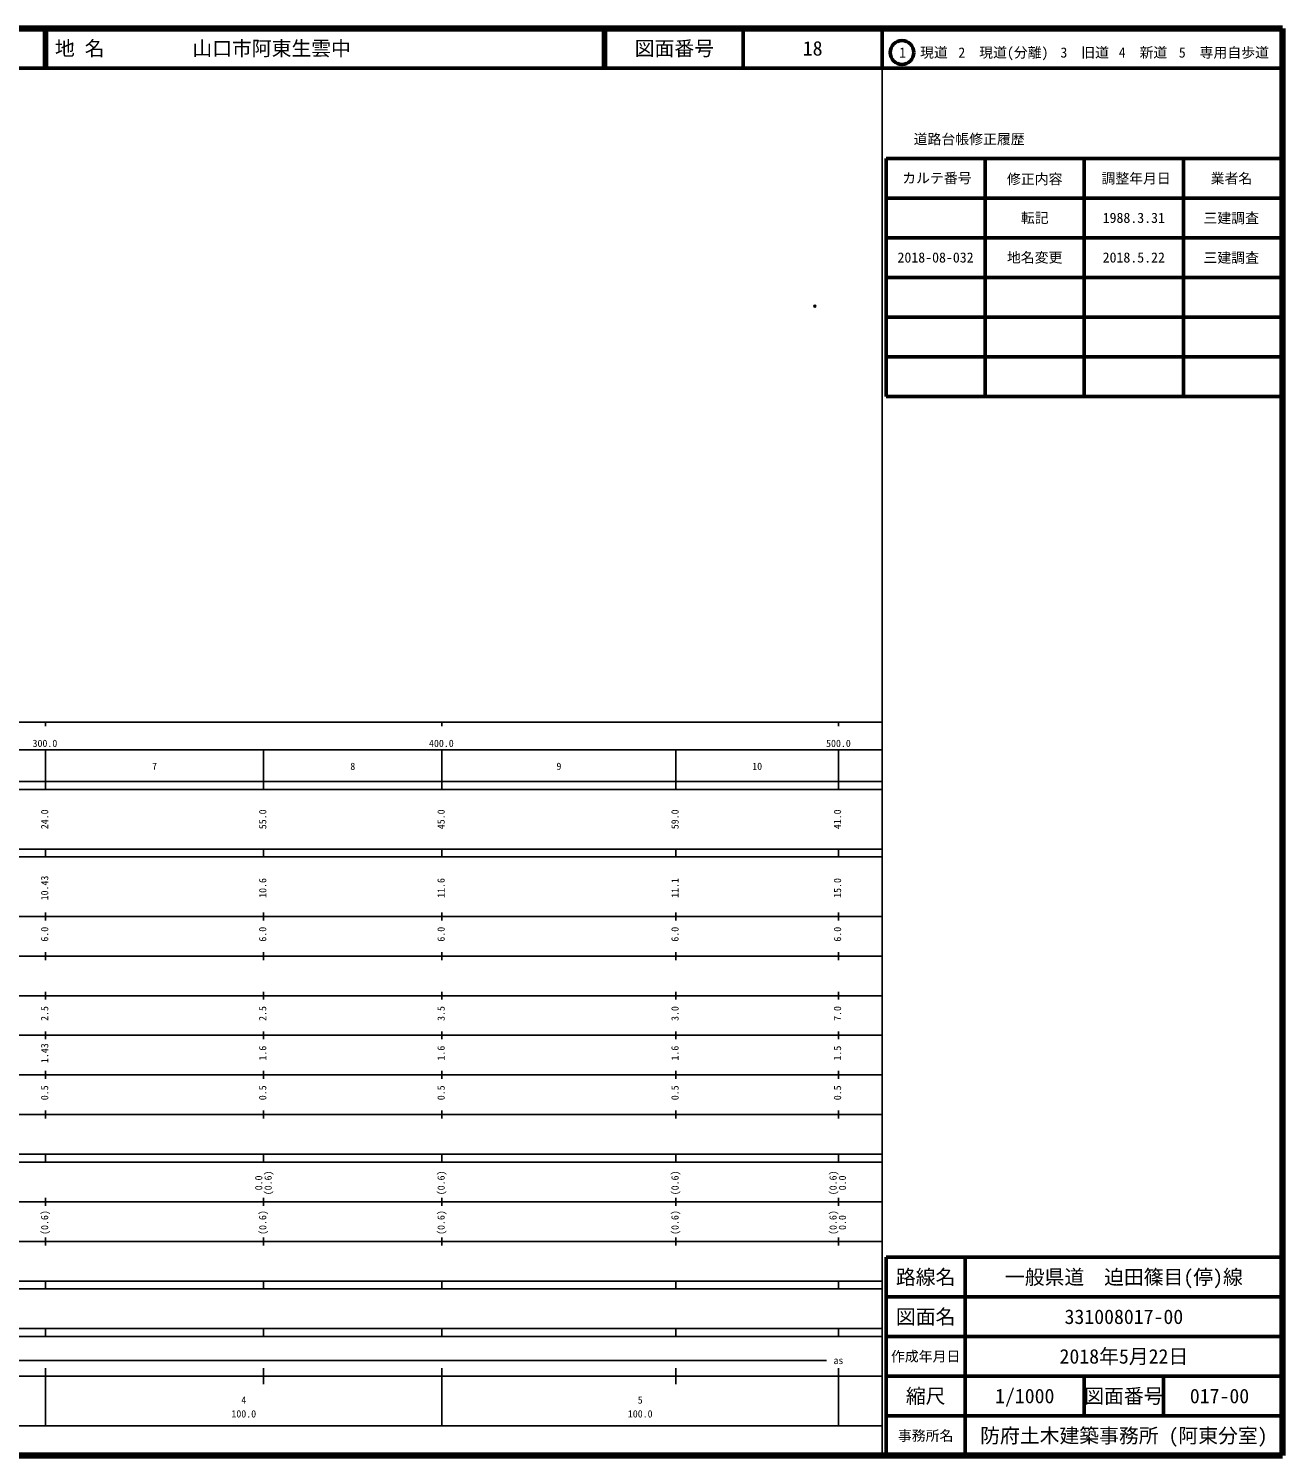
# Model space of a CAD drawing. Units: millimetres on the paper. Extents: x 40 to 680, y 20 to 380.
# Drawn here: x 363.7 to 680, y 20 to 380 of the extents above; entities that cross this region are included whole.
import ezdxf
from ezdxf.enums import TextEntityAlignment as Align

# ---------------------------------------------------------------- set-up
doc = ezdxf.new("R2010")
doc.units = ezdxf.units.MM
doc.header["$PDMODE"] = 32
doc.header["$PDSIZE"] = 0.5
doc.layers.add('M-OTRS', color=6, linetype='Continuous')
doc.layers.add('M-TTL-TXT', color=7, linetype='Continuous')
for name, color, linetype, lineweight in [('M-TTL', 2, 'Continuous', 140), ('M-TTL-BAND', 7, 'Continuous', 25), ('M-TTL-FRAM', 2, 'Continuous', 50), ('M-TTL-LINE', 7, 'Continuous', 50)]:
    doc.layers.add(name, color=color, linetype=linetype, lineweight=lineweight)
doc.styles.add('ＭＳ ゴシック', font='')
doc.styles.get('ＭＳ ゴシック').set_extended_font_data('MS Gothic')

msp = doc.modelspace()

# ---------------------------------------------------------------- linework, layer by layer
at = {"layer": 'M-OTRS'}
msp.add_point((562.044, 309.941), dxfattribs=at)
at = {"layer": 'M-TTL'}
for p, q in [((680, 380), (40, 380)), ((680, 20), (680, 380)), ((40, 20), (680, 20))]:
    msp.add_line(p, q, dxfattribs=at)
at = {"layer": 'M-TTL-BAND'}
for p, q in [((579, 20), (579, 370)), ((40, 205), (579, 205)), ((368, 205), (368, 204)), ((468, 205), (468, 204)), ((568, 205), (568, 204)), ((68, 198), (579, 198)), ((368, 188), (368, 198)), ((423, 188), (423, 198)), ((468, 188), (468, 198)), ((527, 188), (527, 198)), ((568, 188), (568, 198)), ((40, 190), (579, 190)), ((40, 188), (579, 188)), ((40, 173), (579, 173)), ((368, 171), (368, 173)), ((423, 171), (423, 173)), ((468, 171), (468, 173)), ((527, 171), (527, 173)), ((568, 171), (568, 173)), ((40, 171), (579, 171)), ((40, 156), (579, 156)), ((368, 155), (368, 157)), ((423, 155), (423, 157)), ((468, 155), (468, 157)), ((527, 155), (527, 157)), ((568, 155), (568, 157)), ((46, 146), (579, 146)), ((368, 145), (368, 147)), ((423, 145), (423, 147)), ((468, 145), (468, 147)), ((527, 145), (527, 147)), ((568, 145), (568, 147)), ((368, 135), (368, 137)), ((423, 135), (423, 137)), ((468, 135), (468, 137)), ((527, 135), (527, 137)), ((568, 135), (568, 137)), ((52, 136), (579, 136)), ((46, 126), (579, 126)), ((368, 125), (368, 127)), ((423, 125), (423, 127)), ((468, 125), (468, 127)), ((527, 125), (527, 127)), ((568, 125), (568, 127)), ((52, 116), (579, 116)), ((368, 115), (368, 117)), ((423, 115), (423, 117)), ((468, 115), (468, 117)), ((527, 115), (527, 117)), ((568, 115), (568, 117)), ((46, 106), (579, 106)), ((368, 105), (368, 107)), ((423, 105), (423, 107)), ((468, 105), (468, 107)), ((527, 105), (527, 107)), ((568, 105), (568, 107)), ((40, 96), (579, 96)), ((40, 94), (579, 94)), ((368, 94), (368, 96)), ((423, 94), (423, 96)), ((468, 94), (468, 96)), ((527, 94), (527, 96)), ((568, 94), (568, 96)), ((49, 84), (579, 84)), ((368, 83), (368, 85)), ((423, 83), (423, 85)), ((468, 83), (468, 85)), ((527, 83), (527, 85)), ((568, 83), (568, 85)), ((40, 74), (579, 74)), ((368, 73), (368, 75)), ((423, 73), (423, 75)), ((468, 73), (468, 75)), ((527, 73), (527, 75)), ((568, 73), (568, 75)), ((40, 64), (579, 64)), ((40, 62), (579, 62)), ((368, 62), (368, 64)), ((423, 62), (423, 64)), ((468, 62), (468, 64)), ((527, 62), (527, 64)), ((568, 62), (568, 64)), ((40, 52), (579, 52)), ((368, 50), (368, 52)), ((423, 50), (423, 52)), ((468, 50), (468, 52)), ((527, 50), (527, 52)), ((568, 50), (568, 52)), ((40, 50), (579, 50)), ((71, 44), (565, 44)), ((40, 40), (579, 40)), ((368, 27.5), (368, 42)), ((423, 38), (423, 42)), ((468, 27.5), (468, 42)), ((527, 38), (527, 42)), ((568, 27.5), (568, 42)), ((68, 27.5), (579, 27.5))]:
    msp.add_line(p, q, dxfattribs=at)
at = {"layer": 'M-TTL-FRAM'}
for p, q in [((580, 347.197), (580, 287.197)), ((580, 347.197), (680, 347.197)), ((580, 287.197), (680, 287.197)), ((680, 70), (580, 70)), ((580, 70), (580, 20))]:
    msp.add_line(p, q, dxfattribs=at)
at = {"layer": 'M-TTL-LINE'}
for p, q in [((367.75, 380), (367.75, 370)), ((368.25, 380), (368.25, 370)), ((508.747, 380), (508.747, 370)), ((509.247, 380), (509.247, 370)), ((543.997, 380), (543.997, 370)), ((579, 380), (579, 370)), ((40, 370), (680, 370)), ((605, 347.197), (605, 287.197)), ((630, 347.197), (630, 287.197)), ((655, 347.197), (655, 287.197)), ((580, 337.197), (680, 337.197)), ((580, 327.197), (680, 327.197)), ((580, 317.197), (680, 317.197)), ((580, 307.197), (680, 307.197)), ((580, 297.197), (680, 297.197)), ((600, 70), (600, 20)), ((680, 60), (580, 60)), ((680, 50), (580, 50)), ((680, 40), (580, 40)), ((630, 40), (630, 30)), ((650, 40), (650, 30)), ((680, 30), (580, 30))]:
    msp.add_line(p, q, dxfattribs=at)
msp.add_circle((584.031, 373.958), 3, dxfattribs=at)

# ---------------------------------------------------------------- texts
at = {"layer": 'M-TTL-BAND', "style": 'ＭＳ ゴシック'}
for s, p in [('300.0', (367.844, 198.195)), ('400.0', (467.844, 198.195)), ('500.0', (568, 198.195)), ('7', (395.5, 192.405)), ('8', (445.5, 192.405)), ('9', (497.5, 192.405)), ('10', (547.5, 192.405)), ('as', (568, 42.5)), ('4', (418, 32.523)), ('5', (518, 32.523)), ('100.0', (418, 29.033)), ('100.0', (518, 29.033))]:
    msp.add_text(s, height=1.833, dxfattribs=at).set_placement(p, align=Align.BOTTOM_CENTER)
for s, p in [('24.0', (369.227, 180.5)), ('55.0', (424.227, 180.5)), ('45.0', (469.227, 180.5)), ('59.0', (528.227, 180.5)), ('41.0', (569.227, 180.5)), ('10.43', (369.227, 163.174)), ('10.6', (424.227, 163.174)), ('11.6', (469.227, 163.174)), ('11.1', (528.227, 163.174)), ('15.0', (569.227, 163.174)), ('6.0', (369.227, 151.5)), ('6.0', (424.227, 151.5)), ('6.0', (469.227, 151.5)), ('6.0', (528.227, 151.5)), ('6.0', (569.227, 151.5)), ('2.5', (369.227, 131.5)), ('2.5', (424.227, 131.5)), ('3.5', (469.227, 131.5)), ('3.0', (528.227, 131.5)), ('7.0', (569.227, 131.5)), ('1.43', (369.227, 121.5)), ('1.6', (424.227, 121.5)), ('1.6', (469.227, 121.5)), ('1.6', (528.227, 121.5)), ('1.5', (569.227, 121.5)), ('0.5', (369.227, 111.5)), ('0.5', (424.227, 111.5)), ('0.5', (469.227, 111.5)), ('0.5', (528.227, 111.5)), ('0.5', (569.227, 111.5)), ('0.0', (423.227, 88.764)), ('(0.6)', (425.597, 88.764)), ('(0.6)', (469.227, 88.764)), ('(0.6)', (528.227, 88.764)), ('(0.6)', (568.094, 88.764)), ('0.0', (570.449, 88.764)), ('(0.6)', (369.227, 78.764)), ('(0.6)', (424.227, 78.764)), ('(0.6)', (469.227, 78.764)), ('(0.6)', (528.227, 78.764)), ('(0.6)', (568.094, 78.764)), ('0.0', (570.449, 78.764))]:
    msp.add_text(s, height=1.833, rotation=90, dxfattribs=at).set_placement(p, align=Align.BOTTOM_CENTER)
at = {"layer": 'M-TTL-TXT', "style": 'ＭＳ ゴシック'}
for s, p in [('地 名', (370.38, 375)), ('山口市阿東生雲中', (405.024, 375))]:
    msp.add_text(s, height=3.666, dxfattribs=at).set_placement(p, align=Align.MIDDLE_LEFT)
for s, height, p in [('図面番号', 3.666, (526.622, 375)), ('18', 3.666, (561.497, 375)), ('1\u3000現道', 2.566, (589.448, 373.958)), ('2\u3000現道(分離)', 2.566, (609.619, 373.958)), ('3\u3000旧道', 2.566, (630.121, 373.958)), ('4\u3000新道', 2.566, (644.824, 373.958)), ('5\u3000専用自歩道', 2.566, (665.228, 373.958)), ('道路台帳修正履歴', 2.566, (600.968, 352.113)), ('カルテ番号', 2.566, (592.839, 342.277)), ('修正内容', 2.566, (617.509, 342.023)), ('調整年月日', 2.566, (643.089, 342.197)), ('業者名', 2.566, (667.134, 342.197)), ('転記', 2.566, (617.5, 332.245)), ('1988.3.31', 2.566, (642.5, 332.245)), ('三建調査', 2.566, (667.077, 332.189)), ('2018-08-032', 2.566, (592.5, 322.245)), ('地名変更', 2.566, (617.5, 322.245)), ('2018.5.22', 2.566, (642.5, 322.245)), ('三建調査', 2.566, (667.077, 322.189)), ('路線名', 3.666, (590, 65)), ('路線名', 3.666, (590, 65)), ('一般県道\u3000迫田篠目(停)線', 3.666, (640, 65)), ('図面名', 3.666, (590, 55)), ('図面名', 3.666, (590, 55)), ('331008017-00', 3.666, (640, 55)), ('2018年5月22日', 3.666, (640, 45)), ('作成年月日', 2.566, (590, 45)), ('作成年月日', 2.566, (590, 45)), ('縮尺', 3.666, (590, 35)), ('縮尺', 3.666, (590, 35)), ('1/1000', 3.666, (615, 35)), ('図面番号', 3.666, (640, 35)), ('図面番号', 3.666, (640, 35)), ('017-00', 3.666, (664.125, 35)), ('事務所名', 2.566, (590, 25)), ('事務所名', 2.566, (590, 25)), ('防府土木建築事務所 (阿東分室)', 3.666, (640, 25))]:
    msp.add_text(s, height=height, dxfattribs=at).set_placement(p, align=Align.MIDDLE_CENTER)

doc.saveas('drawing.dxf')
